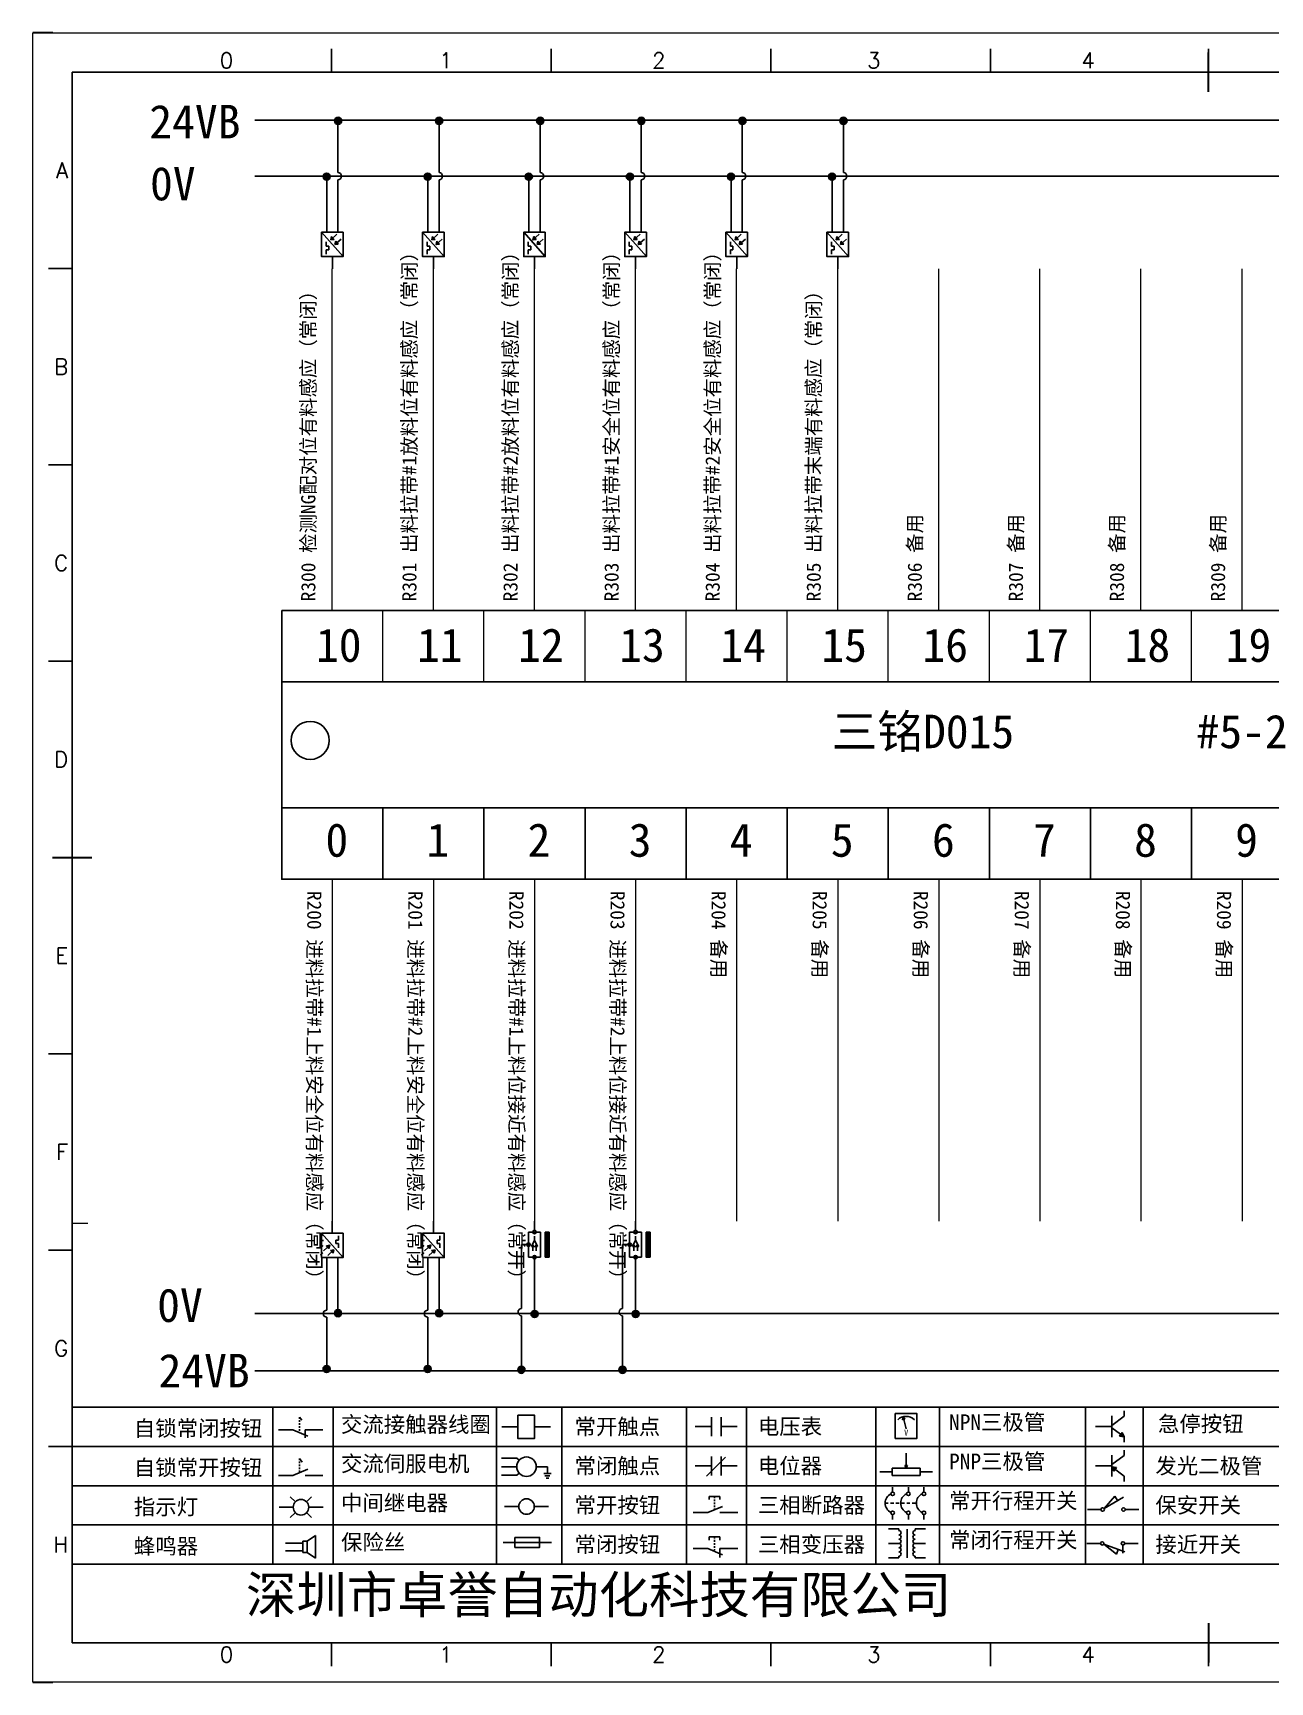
# Model space of a CAD drawing. Header units: millimetres. Extents: x 17734 to 28845, y 9358 to 11073.
# Drawn here: x 24086.6 to 24260.4, y 9752 to 9983.5 of the extents above; entities that cross this region are included whole.
import ezdxf
from ezdxf.enums import TextEntityAlignment as Align

# ---------------------------------------------------------------- set-up
doc = ezdxf.new("R2010")
doc.units = ezdxf.units.MM
doc.layers.add('AE_BOR', color=1, linetype='Continuous')
doc.styles.get("Standard").update_dxf_attribs({"font": ''})
doc.styles.add('WD', font='romans.shx', dxfattribs={"bigfont": 'gbcbig.shx'})
doc.styles.add('汉字', font='')
doc.styles.get('Standard').set_extended_font_data('SimSun')
doc.styles.get('汉字').set_extended_font_data('新宋体')

# ---------------------------------------------------------------- blocks, each defined once
blk = doc.blocks.new('*U8')
at = {"linetype": 'ByBlock'}
for p, q in [((-1909.23, -780.45), (-1909.23, -780.67)), ((-1909.23, -780.45), (-1908.92, -780.84)), ((-1909.23, -780.84), (-1909.23, -781.05)), ((-1911.92, -782.07), (-1910.06, -782.07)), ((-1910.06, -782.07), (-1908.18, -782.88)), ((-1909.23, -781.23), (-1909.23, -781.44)), ((-1909.23, -781.61), (-1909.23, -781.83)), ((-1909.23, -782), (-1909.23, -782.21)), ((-1909.23, -782.38), (-1909.23, -782.43)), ((-1908.52, -783.07), (-1908.52, -782.07)), ((-1906.25, -782.07), (-1908.52, -782.07))]:
    blk.add_line(p, q, dxfattribs=at)
blk = doc.blocks.new('*U11')
at = {"linetype": 'ByBlock'}
for p, q in [((-1908.88, -791.17), (-1909.23, -790.71)), ((-1909.23, -790.71), (-1909.23, -790.92)), ((-1909.23, -791.09), (-1909.23, -791.31)), ((-1909.23, -791.48), (-1909.23, -791.69)), ((-1911.92, -792.89), (-1910.06, -792.89)), ((-1910.06, -792.89), (-1908.18, -792.08)), ((-1909.23, -791.86), (-1909.23, -792.08)), ((-1909.23, -792.25), (-1909.23, -792.47)), ((-1906.25, -792.89), (-1908.52, -792.89))]:
    blk.add_line(p, q, dxfattribs=at)
blk = doc.blocks.new('蜂鸣器')
at = {"linetype": 'ByBlock'}
for p, q in [((-1907.17, -795.53), (-1908.25, -796.26)), ((-1907.17, -795.53), (-1907.17, -798.41)), ((-1908.8, -796.48), (-1911.01, -796.48)), ((-1908.8, -797.46), (-1911.01, -797.46)), ((-1908.25, -796.26), (-1908.8, -796.26)), ((-1908.8, -797.68), (-1908.8, -796.26)), ((-1908.25, -797.68), (-1908.8, -797.68)), ((-1908.25, -797.68), (-1908.25, -796.26)), ((-1907.17, -798.41), (-1908.25, -797.68))]:
    blk.add_line(p, q, dxfattribs=at)
blk = doc.blocks.new('指示灯')
at = {"linetype": 'ByBlock'}
for p, q in [((-1854.25, -776.92), (-1856.06, -776.92)), ((-1854.62, -775.59), (-1853.97, -776.23)), ((-1851.9, -775.59), (-1852.54, -776.23)), ((-1852.26, -776.92), (-1850.45, -776.92)), ((-1854.62, -778.25), (-1853.97, -777.61)), ((-1851.9, -778.25), (-1852.54, -777.61))]:
    blk.add_line(p, q, dxfattribs=at)
blk.add_circle((-1853.26, -776.92), 0.992, dxfattribs=at)
blk = doc.blocks.new('交流接触器线圈')
at = {"linetype": 'ByBlock'}
for p, q in [((-1880.82, -781.77), (-1882.87, -781.77)), ((-1878.72, -781.77), (-1876.67, -781.77))]:
    blk.add_line(p, q, dxfattribs=at)
blk.add_lwpolyline([(-1880.82, -780.28), (-1878.72, -780.28), (-1878.72, -783.26), (-1880.82, -783.26)], close=True, dxfattribs=at)
blk = doc.blocks.new('交流伺服电机')
at = {"linetype": 'ByBlock'}
for p, q in [((-1880.97, -785.75), (-1882.94, -785.75)), ((-1880.97, -786.85), (-1882.94, -786.85)), ((-1880.97, -785.75), (-1880.65, -786.03)), ((-1878.49, -786.85), (-1877.07, -786.85)), ((-1877.07, -786.85), (-1877.07, -787.72)), ((-1880.97, -787.94), (-1882.94, -787.94)), ((-1880.97, -787.94), (-1880.65, -787.67)), ((-1877.54, -787.72), (-1876.59, -787.72)), ((-1877.38, -788.01), (-1876.75, -788.01)), ((-1877.23, -788.29), (-1876.9, -788.29))]:
    blk.add_line(p, q, dxfattribs=at)
blk.add_circle((-1879.73, -786.85), 1.24, dxfattribs=at)
blk = doc.blocks.new('中间继电器')
at = {"linetype": 'ByBlock'}
for p, q in [((-1880.72, -791.92), (-1882.54, -791.92)), ((-1878.74, -791.92), (-1876.92, -791.92))]:
    blk.add_line(p, q, dxfattribs=at)
blk.add_circle((-1879.73, -791.92), 0.992, dxfattribs=at)
blk = doc.blocks.new('保险丝')
at = {"linetype": 'ByBlock'}
blk.add_line((-1882.72, -796.49), (-1876.55, -796.49), dxfattribs=at)
blk.add_lwpolyline([(-1881.2, -795.86), (-1878.06, -795.86), (-1878.06, -797.12), (-1881.2, -797.12)], close=True, dxfattribs=at)
blk = doc.blocks.new('常开按钮')
at = {"linetype": 'ByBlock'}
for p, q in [((-1910.06, -787.73), (-1908.18, -786.93)), ((-1909.9, -785.68), (-1908.56, -785.68)), ((-1909.9, -785.68), (-1909.9, -786.07)), ((-1909.23, -785.68), (-1909.23, -785.89)), ((-1909.23, -786.06), (-1909.23, -786.28)), ((-1909.23, -786.45), (-1909.23, -786.67)), ((-1909.23, -786.84), (-1909.23, -787.05)), ((-1909.23, -787.22), (-1909.23, -787.38)), ((-1908.56, -785.68), (-1908.56, -786.07)), ((-1911.92, -787.73), (-1910.06, -787.73)), ((-1906.25, -787.73), (-1908.52, -787.73))]:
    blk.add_line(p, q, dxfattribs=at)
blk = doc.blocks.new('常开触点')
at = {"linetype": 'ByBlock'}
for p, q in [((-1853.82, -782.99), (-1853.82, -780.56)), ((-1852.6, -782.99), (-1852.6, -780.56)), ((-1853.82, -781.77), (-1855.88, -781.77)), ((-1852.6, -781.77), (-1850.55, -781.77))]:
    blk.add_line(p, q, dxfattribs=at)
blk = doc.blocks.new('常闭触点')
at = {"linetype": 'ByBlock'}
for p, q in [((-1853.82, -786.77), (-1855.88, -786.77)), ((-1852.01, -785.66), (-1854.43, -788.1)), ((-1853.82, -787.99), (-1853.82, -785.56)), ((-1852.6, -787.99), (-1852.6, -785.56)), ((-1852.6, -786.77), (-1850.55, -786.77))]:
    blk.add_line(p, q, dxfattribs=at)
blk = doc.blocks.new('常闭按钮')
at = {"linetype": 'ByBlock'}
for p, q in [((-1854.11, -790.83), (-1852.77, -790.83)), ((-1854.11, -790.83), (-1854.11, -791.22)), ((-1853.44, -790.83), (-1853.44, -791.04)), ((-1853.44, -791.21), (-1853.44, -791.43)), ((-1853.44, -791.6), (-1853.44, -791.82)), ((-1852.77, -790.83), (-1852.77, -791.22)), ((-1856.13, -792.28), (-1854.28, -792.28)), ((-1854.28, -792.28), (-1852.4, -793.09)), ((-1853.44, -791.99), (-1853.44, -792.2)), ((-1853.44, -792.37), (-1853.44, -792.53)), ((-1850.47, -792.28), (-1852.73, -792.28)), ((-1852.73, -792.28), (-1852.73, -793.43))]:
    blk.add_line(p, q, dxfattribs=at)
blk = doc.blocks.new('电压表')
at = {"linetype": 'ByBlock'}
for p, q in [((-1814.84, -780.75), (-1814.91, -781.13)), ((-1814.6, -781.05), (-1814.91, -781.13)), ((-1814.84, -780.75), (-1814.46, -782.26)), ((-1814.84, -780.75), (-1814.6, -781.05))]:
    blk.add_line(p, q, dxfattribs=at)
blk.add_lwpolyline([(-1815.84, -780.34), (-1813.07, -780.34), (-1813.07, -783.49), (-1815.84, -783.49)], close=True, dxfattribs=at)
blk.add_arc((-1814.46, -782.26), 1.56, 46.8313, 133.1687, dxfattribs=at)
at = {"linetype": 'ByBlock', "insert": (-1814.7, -782.39), "char_height": 0.75, "width": 0.6768, "attachment_point": 1}
blk.add_mtext('V', dxfattribs=at)
blk = doc.blocks.new('电位器')
at = {"linetype": 'ByBlock'}
for p, q in [((-1814.45, -787.3), (-1814.45, -785.39)), ((-1814.45, -787.3), (-1814.62, -786.96)), ((-1814.62, -786.96), (-1814.27, -786.96)), ((-1814.45, -787.3), (-1814.27, -786.96)), ((-1816.21, -787.75), (-1817.79, -787.75)), ((-1812.68, -787.75), (-1811.1, -787.75))]:
    blk.add_line(p, q, dxfattribs=at)
blk.add_lwpolyline([(-1816.21, -787.3), (-1812.68, -787.3), (-1812.68, -788.2), (-1816.21, -788.2)], close=True, dxfattribs=at)
blk = doc.blocks.new('三相断路器')
at = {"linetype": 'ByBlock'}
for p, q in [((-1816.17, -790.33), (-1816.17, -789.7)), ((-1814.17, -790.33), (-1814.17, -789.7)), ((-1812.18, -790.33), (-1812.18, -789.7)), ((-1817.14, -791.74), (-1816.72, -791.74)), ((-1816.45, -791.74), (-1816.03, -791.74)), ((-1816.17, -793.19), (-1816.17, -793.83)), ((-1815.76, -791.74), (-1815.34, -791.74)), ((-1815.07, -791.74), (-1814.65, -791.74)), ((-1814.38, -791.74), (-1813.96, -791.74)), ((-1814.17, -793.19), (-1814.17, -793.83)), ((-1813.69, -791.74), (-1813.27, -791.74)), ((-1812.18, -793.19), (-1812.18, -793.83))]:
    blk.add_line(p, q, dxfattribs=at)
for centre in [(-1816.17, -790.55), (-1814.17, -790.55), (-1812.18, -790.55), (-1816.17, -792.98), (-1814.17, -792.98), (-1812.18, -792.98)]:
    blk.add_circle(centre, 0.219, dxfattribs=at)
for centre in [(-1815.81, -791.74), (-1813.82, -791.74), (-1811.83, -791.74)]:
    blk.add_arc(centre, 1.32, 115.5791, 244.4209, dxfattribs=at)
blk = doc.blocks.new('三相变压器')
at = {"linetype": 'ByBlock'}
for p, q in [((-1816.69, -795.03), (-1815.37, -795.03)), ((-1815.37, -795.03), (-1815.37, -795.24)), ((-1814.34, -798.7), (-1814.34, -795.04)), ((-1812, -795.03), (-1813.32, -795.03)), ((-1813.32, -795.03), (-1813.32, -795.24)), ((-1816.69, -796.87), (-1815.37, -796.87)), ((-1812, -796.87), (-1813.32, -796.87)), ((-1816.69, -798.71), (-1815.37, -798.71)), ((-1815.37, -798.71), (-1815.37, -798.5)), ((-1813.32, -798.71), (-1813.32, -798.5)), ((-1812, -798.71), (-1813.32, -798.71))]:
    blk.add_line(p, q, dxfattribs=at)
for centre, start, end in [((-1815.37, -795.51), 270, 90), ((-1815.37, -796.06), 270, 90), ((-1813.32, -795.51), 90, 270), ((-1813.32, -796.06), 90, 270), ((-1815.37, -796.6), 270, 90), ((-1815.37, -797.14), 270, 90), ((-1815.37, -797.68), 270, 90), ((-1815.37, -798.23), 270, 90), ((-1813.32, -796.6), 90, 270), ((-1813.32, -797.14), 90, 270), ((-1813.32, -797.68), 90, 270), ((-1813.32, -798.23), 90, 270)]:
    blk.add_arc(centre, 0.271, start, end, dxfattribs=at)
blk = doc.blocks.new('NPN三极管')
at = {"linetype": 'ByBlock'}
for p, q in [((-1785.73, -780.61), (-1785.73, -783.32)), ((-1785.73, -781.82), (-1784.15, -780.66)), ((-1784.15, -780.66), (-1784.15, -779.98)), ((-1785.73, -781.97), (-1787.81, -781.97)), ((-1785.73, -782.11), (-1784.15, -783.27)), ((-1784.41, -782.73), (-1784.74, -783.18)), ((-1784.15, -783.27), (-1784.74, -783.18)), ((-1784.15, -783.27), (-1784.41, -782.73)), ((-1784.15, -783.27), (-1784.15, -783.96))]:
    blk.add_line(p, q, dxfattribs=at)
blk = doc.blocks.new('PNP三极管')
at = {"linetype": 'ByBlock'}
for p, q in [((-1784.9, -785.38), (-1784.9, -788.09)), ((-1783.32, -785.43), (-1783.32, -784.75)), ((-1784.9, -786.74), (-1786.98, -786.74)), ((-1784.9, -786.59), (-1783.32, -785.43)), ((-1784.9, -786.88), (-1783.32, -788.04)), ((-1784.9, -786.88), (-1784.31, -786.97)), ((-1784.9, -786.88), (-1784.64, -787.42)), ((-1784.31, -786.97), (-1784.64, -787.42)), ((-1783.32, -788.04), (-1783.32, -788.73))]:
    blk.add_line(p, q, dxfattribs=at)
blk = doc.blocks.new('常开行程开关')
at = {"linetype": 'ByBlock'}
for p, q in [((-1785.89, -792.17), (-1784.52, -790.62)), ((-1785.89, -792.17), (-1783.43, -790.72)), ((-1784.52, -790.62), (-1784.19, -791.17)), ((-1786.29, -792.3), (-1788.01, -792.3)), ((-1781.48, -792.3), (-1783.21, -792.3))]:
    blk.add_line(p, q, dxfattribs=at)
for centre in [(-1786.07, -792.3), (-1783.42, -792.3)]:
    blk.add_circle(centre, 0.219, dxfattribs=at)
blk = doc.blocks.new('常闭行程开关')
at = {"linetype": 'ByBlock'}
for p, q in [((-1786.34, -796.62), (-1788.07, -796.62)), ((-1785.93, -796.72), (-1783.25, -797.7)), ((-1785.93, -796.72), (-1784.3, -798)), ((-1784.3, -798), (-1784.08, -797.4)), ((-1783.48, -796.84), (-1783.48, -797.85)), ((-1781.54, -796.62), (-1783.26, -796.62))]:
    blk.add_line(p, q, dxfattribs=at)
for centre in [(-1786.12, -796.62), (-1783.48, -796.62)]:
    blk.add_circle(centre, 0.219, dxfattribs=at)
blk = doc.blocks.new('电控横A4')
for p, q in [((292, -5), (5, -5)), ((5, -5), (5, -205)), ((10.03, -205), (289.53, -205)), ((130.8, -205), (190.75, -205))]:
    blk.add_line(p, q)
at = {"lineweight": 9, "ltscale": 0.1}
for p, q in [((5, -151.57), (7, -151.57)), ((101.34, -205), (130.8, -205)), ((129.44, -205), (129.44, -205)), ((129.44, -205), (129.44, -205)), ((129.44, -205), (129.44, -205)), ((129.44, -205), (129.44, -205))]:
    blk.add_line(p, q, dxfattribs=at)
at = {"linetype": 'ByBlock'}
for p, q in [((292, -175), (5, -175)), ((292, -180), (5, -180)), ((292, -185), (5, -185)), ((292, -190), (5, -190)), ((292, -195), (5, -195))]:
    blk.add_line(p, q, dxfattribs=at)
at = {"color": 0, "lineweight": -2}
for p, q in [((30.58, -175), (30.58, -195)), ((38.26, -175), (38.26, -195)), ((59.05, -175), (59.05, -195)), ((67.4, -175), (67.4, -195)), ((83.26, -175), (83.26, -195)), ((90.91, -175), (90.91, -195)), ((107.4, -175), (107.4, -195)), ((115.5, -175), (115.5, -195)), ((134.12, -175), (134.12, -195)), ((141.48, -175), (141.48, -195))]:
    blk.add_line(p, q, dxfattribs=at)
at = {"color": 0, "ltscale": 2}
blk.add_line((101.34, -205), (5, -205), dxfattribs=at)
at = {"layer": 'AE_BOR', "lineweight": 30}
for p, q in [((2.53, 0), (0, 0)), ((0, -210), (2.53, -210))]:
    blk.add_line(p, q, dxfattribs=at)
at = {"layer": 'AE_BOR', "color": 1, "lineweight": 15}
for p, q in [((0, 0), (297, 0)), ((0, -210), (0, 0)), ((297, -210), (0, -210))]:
    blk.add_line(p, q, dxfattribs=at)
at = {"layer": 'AE_BOR'}
for p, q in [((38.03, -5), (38.03, -2)), ((66.03, -5), (66.03, -2)), ((94.03, -5), (94.03, -2)), ((122.03, -5), (122.03, -2)), ((149.78, -5), (149.78, -2)), ((5, -30), (2, -30)), ((5, -55), (2, -55)), ((5, -80), (2, -80)), ((5, -130), (2, -130)), ((5, -155), (2, -155)), ((5, -180), (2, -180)), ((38.03, -205), (38.03, -208)), ((66.03, -205), (66.03, -208)), ((94.03, -205), (94.03, -208)), ((122.03, -205), (122.03, -208)), ((149.78, -205), (149.78, -208))]:
    blk.add_line(p, q, dxfattribs=at)
at = {"layer": 'AE_BOR', "color": 2, "lineweight": 30}
for p, q in [((149.78, -7.5), (149.78, -2.5)), ((2.5, -105), (7.5, -105)), ((149.78, -202.5), (149.78, -207.5)), ((149.78, -205), (149.78, -207.5))]:
    blk.add_line(p, q, dxfattribs=at)
at = {"linetype": 'ByBlock'}
for name, p in [('*U8', (1943.19, 604.18)), ('交流接触器线圈', (1942.62, 604.27)), ('常开触点', (1940.27, 604.3)), ('电压表', (1925.71, 604.52)), ('NPN三极管', (1923.2, 604.5)), ('PNP三极管', (1922.37, 604.27)), ('*U11', (1943.19, 609.18)), ('交流伺服电机', (1942.62, 604.27)), ('常闭触点', (1940.27, 604.3)), ('电位器', (1925.71, 604.52)), ('指示灯', (1887.41, 589.18)), ('中间继电器', (1942.62, 604.27)), ('常开按钮', (1996.06, 599.3)), ('三相断路器', (1925.71, 604.52)), ('常开行程开关', (1922.37, 604.27)), ('三相变压器', (1925.71, 604.52)), ('蜂鸣器', (1943.19, 604.18)), ('保险丝', (1942.62, 604.27)), ('常闭按钮', (1940.27, 599.3)), ('常闭行程开关', (1922.37, 604.27))]:
    blk.add_blockref(name, p, dxfattribs=at)
at = {"char_height": 2, "attachment_point": 1, "style": '汉字'}
for s, insert in [('{\\fKaiTi_GB2312|b0|i0|c134|p49;自锁常闭按钮}', (12.86, -176.69)), ('{\\fKaiTi_GB2312|b0|i0|c134|p49;交流接触器线圈}', (39.25, -176.19)), ('{\\fKaiTi_GB2312|b0|i0|c134|p49;常开触点}', (69.01, -176.48)), ('{\\fKaiTi_GB2312|b0|i0|c134|p49;电压表}', (92.37, -176.47)), ('{\\fKaiTi_GB2312|b0|i0|c134|p49;NPN三极管}', (116.73, -175.91)), ('{\\fKaiTi_GB2312|b0|i0|c134|p49;急停按钮}', (143.35, -176.12)), ('{\\fKaiTi_GB2312|b0|i0|c134|p49;自锁常开按钮}', (12.86, -181.69)), ('{\\fKaiTi_GB2312|b0|i0|c134|p49;交流伺服电机}', (39.25, -181.19)), ('{\\fKaiTi_GB2312|b0|i0|c134|p49;常闭触点}', (69.01, -181.48)), ('{\\fKaiTi_GB2312|b0|i0|c134|p49;电位器}', (92.37, -181.47)), ('{\\fKaiTi_GB2312|b0|i0|c134|p49;PNP三极管}', (116.73, -180.91)), ('{\\fKaiTi_GB2312|b0|i0|c134|p49;发光二极管}', (143.02, -181.48)), ('{\\fKaiTi_GB2312|b0|i0|c134|p49;指示灯}', (12.86, -186.69)), ('{\\fKaiTi_GB2312|b0|i0|c134|p49;中间继电器}', (39.25, -186.19)), ('{\\fKaiTi_GB2312|b0|i0|c134|p49;常开按钮}', (69.01, -186.48)), ('{\\fKaiTi_GB2312|b0|i0|c134|p49;三相断路器}', (92.37, -186.47)), ('{\\fKaiTi_GB2312|b0|i0|c134|p49;常开行程开关}', (116.73, -185.91)), ('{\\fKaiTi_GB2312|b0|i0|c134|p49;保安开关}', (143.02, -186.48)), ('{\\fKaiTi_GB2312|b0|i0|c134|p49;保险丝}', (39.25, -191.19)), ('{\\fKaiTi_GB2312|b0|i0|c134|p49;常闭行程开关}', (116.73, -190.91)), ('{\\fKaiTi_GB2312|b0|i0|c134|p49;蜂鸣器}', (12.86, -191.69)), ('{\\fKaiTi_GB2312|b0|i0|c134|p49;常闭按钮}', (69.01, -191.48)), ('{\\fKaiTi_GB2312|b0|i0|c134|p49;三相变压器}', (92.37, -191.47)), ('{\\fKaiTi_GB2312|b0|i0|c134|p49;接近开关}', (143.02, -191.48))]:
    blk.add_mtext(s, dxfattribs=dict(at, insert=insert))
at = {"color": 0, "lineweight": -2, "insert": (27.14, -196.53), "char_height": 4.7064, "width": 96.1138, "attachment_point": 1}
blk.add_mtext('深圳市卓誉自动化科技有限公司', dxfattribs=at)
at = {"layer": 'AE_BOR', "style": 'WD'}
for s, p in [('0', (24.67, -4.5)), ('1', (52.6, -4.5)), ('2', (79.75, -4.5)), ('3', (107.15, -4.5)), ('4', (134.45, -4.5)), ('0', (24.67, -207.5)), ('1', (52.6, -207.5)), ('2', (79.75, -207.5)), ('3', (107.15, -207.5)), ('4', (134.45, -207.5))]:
    blk.add_text(s, height=2, dxfattribs=at).set_placement(p, align=Align.CENTER)
for s, p in [('A', (4.5, -17.5)), ('B', (4.5, -42.5)), ('C', (4.5, -67.5)), ('D', (4.5, -92.5)), ('E', (4.5, -117.5)), ('F', (4.5, -142.5)), ('G', (4.5, -167.5)), ('H', (4.5, -192.5))]:
    blk.add_text(s, height=2, dxfattribs=at).set_placement(p, align=Align.MIDDLE_RIGHT)
blk = doc.blocks.new('接近开关')
at = {"linetype": 'ByBlock'}
h = blk.add_hatch(dxfattribs=at)
h.set_pattern_fill('ANSI31', color=256, scale=0.01, style=0)
h.set_pattern_definition([(45, (-89.131516, -30.795668), (-0.0224506403, 0.0224506403), [])])
h.paths.add_polyline_path([(-1516.96, -1123.35), (-1516.96, -1122.85), (-1513.76, -1122.85), (-1513.76, -1123.35)])
for p, q in [((-1516.96, -1123.35), (-1516.96, -1122.85)), ((-1516.96, -1122.85), (-1513.76, -1122.85)), ((-1516.96, -1123.35), (-1513.76, -1123.35)), ((-1513.76, -1122.85), (-1513.76, -1123.35)), ((-1517.18, -1124.71), (-1518.36, -1124.71)), ((-1516.96, -1123.95), (-1513.76, -1123.95)), ((-1516.96, -1123.95), (-1516.96, -1125.47)), ((-1516.96, -1125.47), (-1513.76, -1125.47)), ((-1515.91, -1124.71), (-1516.45, -1124.71)), ((-1515.11, -1124.31), (-1515.91, -1124.71)), ((-1515.11, -1125.11), (-1515.91, -1124.71)), ((-1515.33, -1124.53), (-1515.17, -1124.53)), ((-1515.33, -1124.88), (-1515.17, -1124.88)), ((-1515.25, -1124.45), (-1515.25, -1124.61)), ((-1515.11, -1124.31), (-1515.11, -1125.11)), ((-1515.11, -1124.48), (-1514.58, -1124.48)), ((-1515.11, -1124.94), (-1514.58, -1124.94)), ((-1513.76, -1123.95), (-1513.76, -1125.47)), ((-1513.54, -1124.71), (-1512.36, -1124.71)), ((-1515.36, -1125.69), (-1515.36, -1126.36)), ((-1515.36, -1126.36), (-1512.36, -1126.36))]:
    blk.add_line(p, q, dxfattribs=at)
for centre in [(-1516.96, -1124.71), (-1515.36, -1125.47), (-1513.76, -1124.71)]:
    blk.add_circle(centre, 0.225, dxfattribs=at)
blk = doc.blocks.new('光电开关')
at = {"linetype": 'ByBlock'}
h = blk.add_hatch(dxfattribs=at)
h.set_pattern_fill('ANSI31', color=256, scale=0.01, style=0)
h.set_pattern_definition([(45, (0.172267, 0), (-0.0224506403, 0.0224506403), [])])
h.paths.add_polyline_path([(-1882.44, -776.34), (-1882.5, -775.91), (-1882.68, -776.07)])
h.paths.add_polyline_path([(-1882.86, -776.23), (-1882.44, -776.34), (-1882.68, -776.07)])
h.paths.add_polyline_path([(-1883.05, -776.88), (-1883.11, -776.45), (-1883.29, -776.61)])
h.paths.add_polyline_path([(-1883.47, -776.77), (-1883.05, -776.88), (-1883.29, -776.61)])
for p, q in [((-1884.01, -775.96), (-1885.56, -775.96)), ((-1880.91, -775.3), (-1884.01, -778.05)), ((-1883.75, -776.09), (-1883.05, -776.88)), ((-1883.11, -776.45), (-1883.47, -776.77)), ((-1883.05, -776.88), (-1883.47, -776.77)), ((-1883.14, -775.55), (-1882.44, -776.34)), ((-1883.05, -776.88), (-1883.11, -776.45)), ((-1882.5, -775.91), (-1882.86, -776.23)), ((-1882.44, -776.34), (-1882.86, -776.23)), ((-1882.44, -776.34), (-1882.5, -775.91)), ((-1879.37, -776.67), (-1880.91, -776.67)), ((-1884.01, -777.39), (-1885.56, -777.39)), ((-1882.78, -777.47), (-1882.23, -777.47)), ((-1882.23, -777.47), (-1882.23, -777.14)), ((-1882.23, -777.14), (-1881.78, -777.14)), ((-1881.78, -777.47), (-1881.78, -777.14)), ((-1881.23, -777.47), (-1881.78, -777.47))]:
    blk.add_line(p, q, dxfattribs=at)
blk.add_lwpolyline([(-1884.01, -775.3), (-1880.91, -775.3), (-1880.91, -778.05), (-1884.01, -778.05)], close=True, dxfattribs=at)

msp = doc.modelspace()

# ---------------------------------------------------------------- hatches: boundary and pattern name
at = {"lineweight": -2}
h = msp.add_hatch(color=0, dxfattribs=at)
edge = h.paths.add_edge_path()
edge.add_arc((24129.461, 9971.142), 0.5, 0, 360)
h = msp.add_hatch(color=0, dxfattribs=at)
edge = h.paths.add_edge_path()
edge.add_arc((24143.661, 9971.142), 0.5, 0, 360)
h = msp.add_hatch(color=0, dxfattribs=at)
edge = h.paths.add_edge_path()
edge.add_arc((24157.861, 9971.142), 0.5, 0, 360)
h = msp.add_hatch(color=0, dxfattribs=at)
edge = h.paths.add_edge_path()
edge.add_arc((24172.061, 9971.142), 0.5, 0, 360)
h = msp.add_hatch(color=0, dxfattribs=at)
edge = h.paths.add_edge_path()
edge.add_arc((24186.261, 9971.142), 0.5, 0, 360)
h = msp.add_hatch(color=0, dxfattribs=at)
edge = h.paths.add_edge_path()
edge.add_arc((24200.461, 9971.142), 0.5, 0, 360)
h = msp.add_hatch(color=0, dxfattribs=at)
edge = h.paths.add_edge_path()
edge.add_arc((24127.856, 9963.308), 0.5, 0, 360)
h = msp.add_hatch(color=0, dxfattribs=at)
edge = h.paths.add_edge_path()
edge.add_arc((24142.056, 9963.308), 0.5, 0, 360)
h = msp.add_hatch(color=0, dxfattribs=at)
edge = h.paths.add_edge_path()
edge.add_arc((24156.256, 9963.308), 0.5, 0, 360)
h = msp.add_hatch(color=0, dxfattribs=at)
edge = h.paths.add_edge_path()
edge.add_arc((24170.456, 9963.308), 0.5, 0, 360)
h = msp.add_hatch(color=0, dxfattribs=at)
edge = h.paths.add_edge_path()
edge.add_arc((24184.656, 9963.308), 0.5, 0, 360)
h = msp.add_hatch(color=0, dxfattribs=at)
edge = h.paths.add_edge_path()
edge.add_arc((24198.856, 9963.308), 0.5, 0, 360)
h = msp.add_hatch(color=0, dxfattribs=at)
edge = h.paths.add_edge_path()
edge.add_arc((24129.457, 9803.736), 0.5, 180, 540)
h = msp.add_hatch(color=0, dxfattribs=at)
edge = h.paths.add_edge_path()
edge.add_arc((24143.657, 9803.736), 0.5, 180, 540)
h = msp.add_hatch(color=0, dxfattribs=at)
edge = h.paths.add_edge_path()
edge.add_arc((24157.071, 9803.628), 0.5, 0, 360)
h = msp.add_hatch(color=0, dxfattribs=at)
edge = h.paths.add_edge_path()
edge.add_arc((24171.271, 9803.628), 0.5, 0, 360)
h = msp.add_hatch(color=0, dxfattribs=at)
edge = h.paths.add_edge_path()
edge.add_arc((24127.852, 9795.903), 0.5, 180, 540)
h = msp.add_hatch(color=0, dxfattribs=at)
edge = h.paths.add_edge_path()
edge.add_arc((24142.052, 9795.903), 0.5, 180, 540)
h = msp.add_hatch(color=0, dxfattribs=at)
edge = h.paths.add_edge_path()
edge.add_arc((24155.22, 9795.786), 0.5, 0, 360)
h = msp.add_hatch(color=0, dxfattribs=at)
edge = h.paths.add_edge_path()
edge.add_arc((24169.42, 9795.786), 0.5, 0, 360)

# ---------------------------------------------------------------- linework, layer by layer
at = {"color": 0, "lineweight": -2}
for p, q in [((24117.759, 9971.243), (24384.512, 9971.243)), ((24117.759, 9963.371), (24384.512, 9963.371)), ((24121.556, 9892.374), (24365.556, 9892.374)), ((24121.556, 9874.671), (24365.556, 9874.671)), ((24135.756, 9874.671), (24135.756, 9864.671)), ((24149.956, 9874.671), (24149.956, 9864.671)), ((24164.156, 9874.671), (24164.156, 9864.671)), ((24178.356, 9874.671), (24178.356, 9864.671)), ((24192.556, 9874.671), (24192.556, 9864.671)), ((24206.756, 9874.671), (24206.756, 9864.671)), ((24220.956, 9874.671), (24220.956, 9864.671)), ((24235.156, 9874.671), (24235.156, 9864.671)), ((24249.356, 9874.671), (24249.356, 9864.671)), ((24117.759, 9803.674), (24384.512, 9803.674)), ((24117.759, 9795.624), (24384.512, 9795.624))]:
    msp.add_line(p, q, dxfattribs=at)
for p, q in [((24129.442, 9963.871), (24129.442, 9971.243)), ((24143.642, 9963.871), (24143.642, 9971.243)), ((24157.842, 9963.871), (24157.842, 9971.243)), ((24172.042, 9963.871), (24172.042, 9971.243)), ((24186.242, 9963.871), (24186.242, 9971.243)), ((24200.442, 9963.871), (24200.442, 9971.243)), ((24127.871, 9957.199), (24127.871, 9963.371)), ((24129.442, 9957.199), (24129.442, 9962.871)), ((24142.071, 9957.199), (24142.071, 9963.371)), ((24143.642, 9957.199), (24143.642, 9962.871)), ((24156.271, 9957.199), (24156.271, 9963.371)), ((24157.842, 9957.199), (24157.842, 9962.871)), ((24170.471, 9957.199), (24170.471, 9963.371)), ((24172.042, 9957.199), (24172.042, 9962.871)), ((24184.671, 9957.199), (24184.671, 9963.371)), ((24186.242, 9957.199), (24186.242, 9962.871)), ((24198.871, 9957.199), (24198.871, 9963.371)), ((24200.442, 9957.199), (24200.442, 9962.871)), ((24127.871, 9809.846), (24127.871, 9804.174)), ((24129.442, 9809.846), (24129.442, 9803.674)), ((24142.071, 9809.846), (24142.071, 9804.174)), ((24143.642, 9809.846), (24143.642, 9803.674)), ((24155.24, 9810.054), (24155.24, 9804.382)), ((24157.056, 9810.054), (24157.056, 9803.674)), ((24169.44, 9810.054), (24169.44, 9804.382)), ((24171.256, 9810.054), (24171.256, 9803.674)), ((24127.871, 9803.174), (24127.871, 9795.802)), ((24142.071, 9803.174), (24142.071, 9795.802)), ((24155.24, 9803.382), (24155.24, 9795.802)), ((24169.44, 9803.382), (24169.44, 9795.802))]:
    msp.add_line(p, q)
at = {"lineweight": 0}
for p, q in [((24128.656, 9902.374), (24128.656, 9950.374)), ((24142.856, 9902.374), (24142.856, 9950.374)), ((24157.056, 9902.374), (24157.056, 9950.374)), ((24171.256, 9902.374), (24171.256, 9950.374)), ((24185.456, 9902.374), (24185.456, 9950.374)), ((24199.656, 9902.374), (24199.656, 9950.374)), ((24213.856, 9902.374), (24213.856, 9950.374)), ((24228.056, 9902.374), (24228.056, 9950.374)), ((24242.256, 9902.374), (24242.256, 9950.374)), ((24256.456, 9902.374), (24256.456, 9950.374)), ((24121.556, 9902.374), (24121.556, 9902.374)), ((24135.756, 9892.374), (24135.756, 9902.374)), ((24149.956, 9892.374), (24149.956, 9902.374)), ((24164.156, 9892.374), (24164.156, 9902.374)), ((24178.356, 9892.374), (24178.356, 9902.374)), ((24192.556, 9892.374), (24192.556, 9902.374)), ((24206.756, 9892.374), (24206.756, 9902.374)), ((24220.956, 9892.374), (24220.956, 9902.374)), ((24235.156, 9892.374), (24235.156, 9902.374)), ((24249.356, 9892.374), (24249.356, 9902.374)), ((24128.656, 9864.671), (24128.656, 9816.671)), ((24142.856, 9864.671), (24142.856, 9816.671)), ((24157.056, 9864.671), (24157.056, 9816.671)), ((24171.256, 9864.671), (24171.256, 9816.671)), ((24185.456, 9864.671), (24185.456, 9816.671)), ((24199.656, 9864.671), (24199.656, 9816.671)), ((24213.856, 9864.671), (24213.856, 9816.671)), ((24228.056, 9864.671), (24228.056, 9816.671)), ((24242.256, 9864.671), (24242.256, 9816.671)), ((24256.456, 9864.671), (24256.456, 9816.671))]:
    msp.add_line(p, q, dxfattribs=at)
at = {"color": 0, "lineweight": -2}
msp.add_lwpolyline([(24121.556, 9902.374), (24365.556, 9902.374), (24365.556, 9864.671), (24121.556, 9864.671)], close=True, dxfattribs=at)
for centre, radius in [((24129.461, 9971.142), 0.5), ((24143.661, 9971.142), 0.5), ((24157.861, 9971.142), 0.5), ((24172.061, 9971.142), 0.5), ((24186.261, 9971.142), 0.5), ((24200.461, 9971.142), 0.5), ((24127.856, 9963.308), 0.5), ((24142.056, 9963.308), 0.5), ((24156.256, 9963.308), 0.5), ((24170.456, 9963.308), 0.5), ((24184.656, 9963.308), 0.5), ((24198.856, 9963.308), 0.5), ((24125.546, 9884.153), 2.672), ((24129.457, 9803.736), 0.5), ((24143.657, 9803.736), 0.5), ((24157.071, 9803.628), 0.5), ((24171.271, 9803.628), 0.5), ((24127.852, 9795.903), 0.5), ((24142.052, 9795.903), 0.5), ((24155.22, 9795.786), 0.5), ((24169.42, 9795.786), 0.5)]:
    msp.add_circle(centre, radius, dxfattribs=at)
for centre, start, end in [((24129.442, 9963.371), 270, 90), ((24143.642, 9963.371), 270, 90), ((24157.842, 9963.371), 270, 90), ((24172.042, 9963.371), 270, 90), ((24186.242, 9963.371), 270, 90), ((24200.442, 9963.371), 270, 90), ((24127.871, 9803.674), 90, 270), ((24142.071, 9803.674), 90, 270), ((24155.24, 9803.882), 90, 270), ((24169.44, 9803.882), 90, 270)]:
    msp.add_arc(centre, 0.5, start, end)

# ---------------------------------------------------------------- block references
at = {"xscale": 1.1025, "yscale": 1.1025, "zscale": 1.1025}
msp.add_blockref('电控横A4', (24086.601, 9983.476), dxfattribs=at)
at = {"linetype": 'ByBlock', "xscale": 1.1025, "yscale": 1.1025, "zscale": 1.1025}
for name, p, rotation in [('光电开关', (24984.939, 7878.374), 270), ('光电开关', (24999.139, 7878.374), 270), ('光电开关', (25013.339, 7878.374), 270), ('光电开关', (25027.539, 7878.374), 270), ('光电开关', (25041.739, 7878.374), 270), ('光电开关', (25055.939, 7878.374), 270), ('光电开关', (23272.374, 11888.671), 89.99999999999999), ('光电开关', (23286.574, 11888.671), 89.99999999999999), ('接近开关', (25397.048, 8142.676), 270), ('接近开关', (25411.248, 8142.676), 270)]:
    msp.add_blockref(name, p, dxfattribs=dict(at, rotation=rotation))

# ---------------------------------------------------------------- texts
at = {"color": 0, "lineweight": -2, "attachment_point": 1}
for s, insert, char_height, width in [('24VB', (24102.943, 9973.384), 4.7064, 14.27309), ('0V', (24103.047, 9964.682), 4.7064, 14.27309), ('10', (24126.357, 9899.89), 4.7064, 7.20347), ('11', (24140.557, 9899.89), 4.7064, 7.20347), ('12', (24154.757, 9899.89), 4.7064, 7.20347), ('13', (24168.957, 9899.89), 4.7064, 7.20347), ('14', (24183.157, 9899.89), 4.7064, 7.20347), ('15', (24197.357, 9899.89), 4.7064, 7.20347), ('16', (24211.557, 9899.89), 4.7064, 7.20347), ('17', (24225.757, 9899.89), 4.7064, 7.20347), ('18', (24239.957, 9899.89), 4.7064, 7.20347), ('19', (24254.157, 9899.89), 4.7064, 7.20347), ('           三铭D015        #5-2', (24163.579, 9887.766), 4.70644, 136.41156), ('0', (24127.689, 9872.524), 4.706, 7.20347), ('1', (24141.889, 9872.524), 4.706, 7.20347), ('2', (24156.089, 9872.524), 4.706, 7.20347), ('3', (24170.289, 9872.524), 4.706, 7.20347), ('4', (24184.489, 9872.524), 4.706, 7.20347), ('5', (24198.689, 9872.524), 4.706, 7.20347), ('6', (24212.889, 9872.524), 4.706, 7.20347), ('7', (24227.089, 9872.524), 4.706, 7.20347), ('8', (24241.289, 9872.524), 4.706, 7.20347), ('9', (24255.489, 9872.524), 4.706, 7.20347), ('0V', (24104.051, 9807.209), 4.7064, 14.27309), ('24VB', (24104.244, 9798.028), 4.7064, 14.27309)]:
    msp.add_mtext(s, dxfattribs=dict(at, insert=insert, char_height=char_height, width=width))
at = {"color": 0, "lineweight": -2, "char_height": 2, "width": 71.79445, "attachment_point": 1}
for s, insert, rotation in [('R301 {\\C256;出料拉带#1放料位有料感应（常闭）}', (24138.474, 9903.677), 90), ('R302 {\\C256;出料拉带#2放料位有料感应（常闭）}', (24152.674, 9903.677), 90), ('R303 {\\C256;出料拉带#1安全位有料感应（常闭）}', (24166.874, 9903.677), 90), ('R304 {\\C256;出料拉带#2安全位有料感应（常闭）}', (24181.074, 9903.677), 90), ('R300 {\\C256;检测NG配对位有料感应（常闭）}', (24124.274, 9903.677), 90), ('R305 {\\C256;出料拉带末端有料感应（常闭）}', (24195.274, 9903.677), 90), ('R306 备用', (24209.474, 9903.677), 90), ('R307 备用', (24223.674, 9903.677), 90), ('R308 备用', (24237.874, 9903.677), 90), ('R309 备用', (24252.074, 9903.677), 90), ('{\\C256;R200 \\f宋体|b0|i0|c134|p2;\\H1x;进料拉带#1上料安全位有料感应（常闭）}', (24127.134, 9863.033), 270), ('{\\C256;R201 \\f宋体|b0|i0|c134|p2;进料拉带#2上料安全位有料感应（常闭）}', (24141.334, 9863.033), 270), ('{\\C256;R202 \\f宋体|b0|i0|c134|p2;\\H1x;进料拉带#1上料位接近有料感应（常开）}', (24155.534, 9863.033), 270), ('{\\C256;R203 \\f宋体|b0|i0|c134|p2;\\H1x;进料拉带#2上料位接近有料感应（常开）}', (24169.734, 9863.033), 270), ('{\\C256;R204 备用}', (24183.934, 9863.033), 270), ('{\\C256;R205 备用}', (24198.134, 9863.033), 270), ('{\\C256;R206 备用}', (24212.334, 9863.033), 270), ('{\\C256;R207 备用}', (24226.534, 9863.033), 270), ('{\\C256;R208 备用}', (24240.734, 9863.033), 270), ('{\\C256;R209 备用}', (24254.934, 9863.033), 270)]:
    msp.add_mtext(s, dxfattribs=dict(at, insert=insert, rotation=rotation))

doc.saveas('drawing.dxf')
